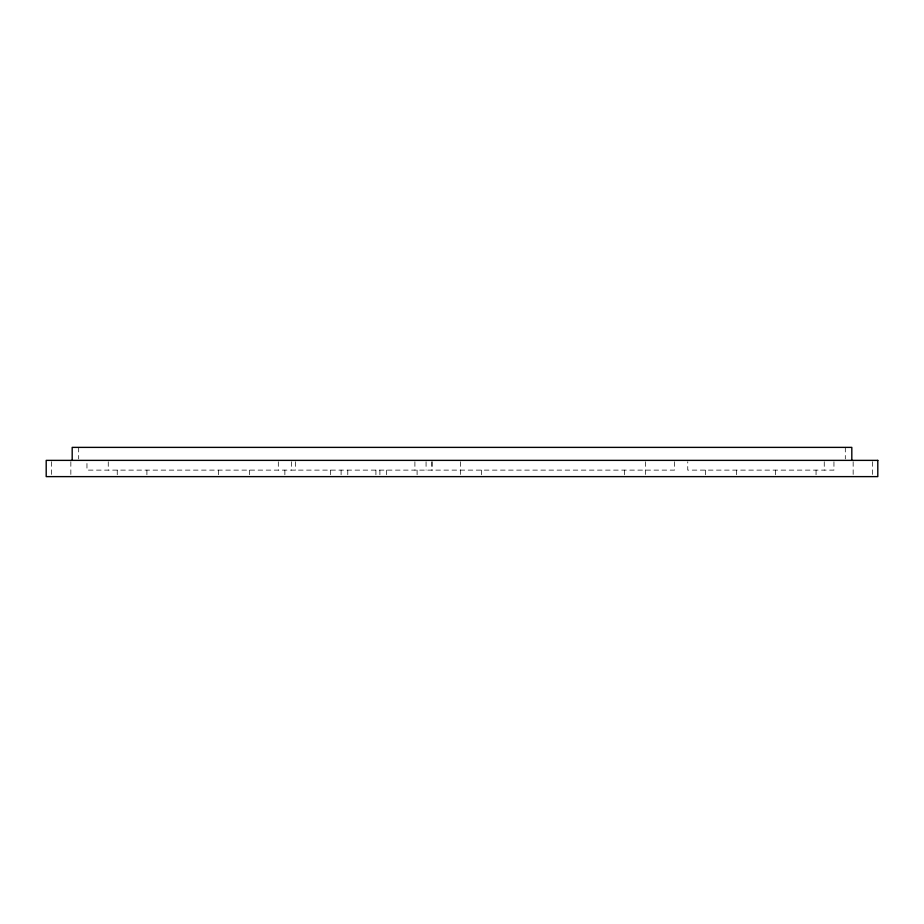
<?xml version="1.0" encoding="UTF-8"?>
<svg xmlns="http://www.w3.org/2000/svg" width="924" height="924" viewBox="0 0 924 924"><rect width="100%" height="100%" fill="white"/><g stroke="black" fill="none" stroke-linecap="round" stroke-linejoin="round"><path stroke-width="0.69" stroke-dasharray="4.62 3.46" d="M872.649 461.734L872.649 476.622M853.152 461.734L853.152 476.622M845.31 447.378L845.31 458.928M833.945 461.769L833.945 470.12L687.756 470.12L687.756 461.769M824.254 461.769L824.254 470.12M816.054 470.12L816.054 475.317M775.49 470.12L775.49 475.317M736.509 470.12L736.509 475.317M705.659 470.12L705.659 475.317M674.52 461.769L674.52 470.12L86.96 470.12L86.96 461.769M645.437 461.769L645.437 475.317M624.451 470.12L624.451 475.317M481.577 470.12L481.577 475.317M460.591 461.769L460.591 475.317M432.293 461.769L432.293 470.12M431.508 461.769L431.508 470.12M426.068 461.769L426.068 470.12M417.094 470.12L417.094 476.622M414.899 461.769L414.899 470.12M386.567 470.12L386.567 475.317M379.903 470.12L379.903 476.622M375.918 470.108L375.918 475.306M347.782 470.12L347.782 475.317M341.095 470.12L341.095 475.317M330.434 470.108L330.434 475.306M295.357 461.769L295.357 470.12M291.453 461.769L291.453 470.12M284.869 470.12L284.869 476.622M278.309 461.769L278.309 470.12M249.457 470.12L249.457 476.622M218.364 470.12L218.364 475.317M146.904 470.12L146.904 475.317M117.244 470.12L117.244 475.317M108.258 461.769L108.258 470.12M78.679 447.378L78.679 458.928M70.848 461.734L70.848 476.622M51.351 461.734L51.351 476.622"/><path stroke-width="1.39" d="M851.812 460.371L851.812 447.378L72.188 447.378L72.188 460.371M877.8 460.371L46.2 460.371L46.2 476.622L877.8 476.622L877.8 460.371"/></g></svg>
